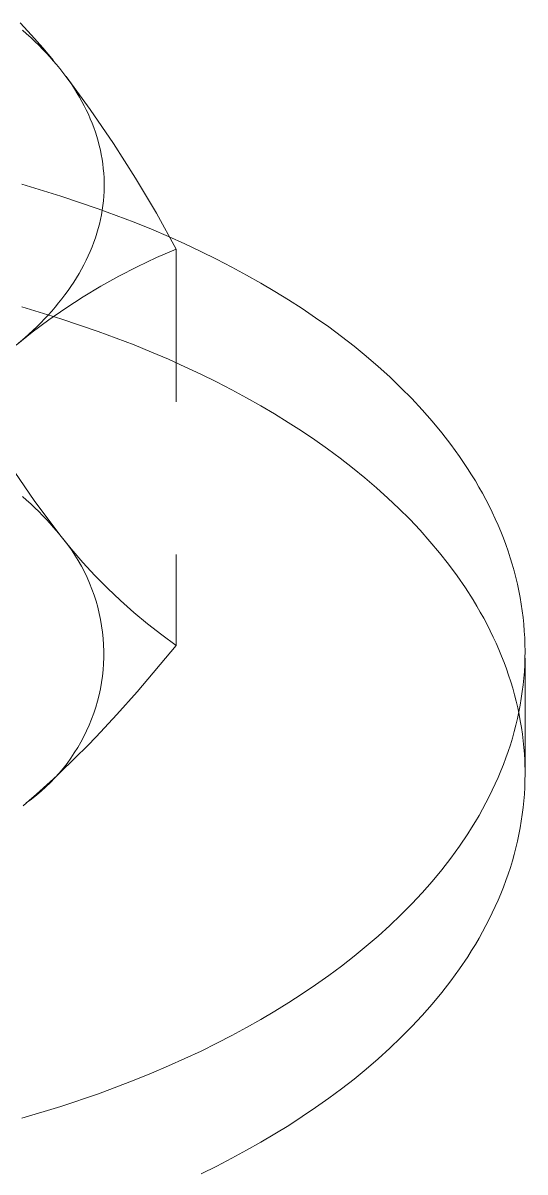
# Model space of a CAD drawing. Header units: inches. Extents: x -13 to 609, y -6 to 131.
# Drawn here: x 158.364 to 158.693, y 59.938 to 60.69 of the extents above; entities that cross this region are included whole.
import ezdxf

# ---------------------------------------------------------------- set-up
doc = ezdxf.new("R2010")
doc.units = ezdxf.units.IN
doc.linetypes.add('HIDDEN', pattern=[1.905, 1.27, -0.635])
doc.layers.add('ZANO_R_przerywana', color=250, linetype='HIDDEN', lineweight=0)

msp = doc.modelspace()

# ---------------------------------------------------------------- linework, layer by layer
at = {"layer": 'ZANO_R_przerywana', "ltscale": 0.05}
for p, q in [((158.36196, 60.69048), (158.3695, 60.6825)), ((158.36346, 60.68586), (158.36627, 60.68341)), ((158.36627, 60.68341), (158.369, 60.68094)), ((158.369, 60.68094), (158.37165, 60.67845)), ((158.3695, 60.6825), (158.37678, 60.67429)), ((158.37165, 60.67845), (158.37422, 60.67595)), ((158.37422, 60.67595), (158.37672, 60.67343)), ((158.37672, 60.67343), (158.37914, 60.67089)), ((158.37678, 60.67429), (158.3838, 60.66585)), ((158.37914, 60.67089), (158.38148, 60.66835)), ((158.38148, 60.66835), (158.38374, 60.66579)), ((158.38374, 60.66579), (158.38592, 60.66323)), ((158.38592, 60.66323), (158.38802, 60.66065)), ((158.38802, 60.66065), (158.39005, 60.65806)), ((158.39005, 60.65806), (158.39202, 60.65543)), ((158.39202, 60.65543), (158.39393, 60.65278)), ((158.39209, 60.65549), (158.40791, 60.63378)), ((158.39393, 60.65278), (158.39577, 60.6501)), ((158.39577, 60.6501), (158.39754, 60.6474)), ((158.39754, 60.6474), (158.39924, 60.64467)), ((158.39924, 60.64467), (158.40088, 60.64191)), ((158.40088, 60.64191), (158.40244, 60.63913)), ((158.40244, 60.63913), (158.40393, 60.63633)), ((158.40393, 60.63633), (158.40534, 60.63351)), ((158.40534, 60.63351), (158.40668, 60.63066)), ((158.40791, 60.63378), (158.42305, 60.61159)), ((158.40668, 60.63066), (158.40794, 60.62779)), ((158.40794, 60.62779), (158.40913, 60.62491)), ((158.40913, 60.62491), (158.41024, 60.622)), ((158.41024, 60.622), (158.41126, 60.61908)), ((158.41126, 60.61908), (158.41221, 60.61614)), ((158.41221, 60.61614), (158.41307, 60.61319)), ((158.41307, 60.61319), (158.41385, 60.61022)), ((158.42305, 60.61159), (158.4375, 60.58894)), ((158.41385, 60.61022), (158.41455, 60.60724)), ((158.41455, 60.60724), (158.41516, 60.60425)), ((158.41516, 60.60425), (158.41569, 60.60125)), ((158.41569, 60.60125), (158.41613, 60.59824)), ((158.41613, 60.59824), (158.41648, 60.59522)), ((158.41648, 60.59522), (158.41675, 60.59219)), ((158.41675, 60.59219), (158.41693, 60.58916)), ((158.41693, 60.58916), (158.41703, 60.58613)), ((158.4375, 60.58894), (158.45124, 60.56586)), ((158.36307, 60.58488), (158.38861, 60.57716)), ((158.41703, 60.58309), (158.41695, 60.58005)), ((158.41703, 60.58613), (158.41703, 60.58309)), ((158.38861, 60.57716), (158.41317, 60.56884)), ((158.41652, 60.57396), (158.41617, 60.57093)), ((158.41678, 60.577), (158.41652, 60.57396)), ((158.41695, 60.58005), (158.41678, 60.577)), ((158.41317, 60.56884), (158.43668, 60.55997)), ((158.41574, 60.56789), (158.41521, 60.56486)), ((158.41617, 60.57093), (158.41574, 60.56789)), ((158.45124, 60.56586), (158.46426, 60.54237)), ((158.41391, 60.55882), (158.41312, 60.55581)), ((158.4146, 60.56184), (158.41391, 60.55882)), ((158.41521, 60.56486), (158.4146, 60.56184)), ((158.43668, 60.55997), (158.44803, 60.55535)), ((158.41225, 60.55281), (158.41129, 60.54982)), ((158.41312, 60.55581), (158.41225, 60.55281)), ((158.44803, 60.55535), (158.45911, 60.55061)), ((158.45911, 60.55061), (158.46991, 60.54577)), ((158.40912, 60.54389), (158.40791, 60.54094)), ((158.41025, 60.54685), (158.40912, 60.54389)), ((158.41129, 60.54982), (158.41025, 60.54685)), ((158.46991, 60.54577), (158.48042, 60.54082)), ((158.40661, 60.53801), (158.40523, 60.53509)), ((158.40791, 60.54094), (158.40661, 60.53801)), ((158.43865, 60.53087), (158.45136, 60.53684)), ((158.45136, 60.53684), (158.46426, 60.54237)), ((158.46426, 60.54237), (158.46426, 60.28292)), ((158.48042, 60.54082), (158.49066, 60.53577)), ((158.49066, 60.53577), (158.50061, 60.53064)), ((158.40224, 60.52931), (158.40062, 60.52646)), ((158.40378, 60.53219), (158.40224, 60.52931)), ((158.40523, 60.53509), (158.40378, 60.53219)), ((158.42663, 60.52468), (158.43865, 60.53087)), ((158.50061, 60.53064), (158.51027, 60.52542)), ((158.39715, 60.52081), (158.3953, 60.51802)), ((158.39892, 60.52362), (158.39715, 60.52081)), ((158.40062, 60.52646), (158.39892, 60.52362)), ((158.41483, 60.5181), (158.42663, 60.52468)), ((158.51027, 60.52542), (158.51964, 60.52013)), ((158.39337, 60.51525), (158.39137, 60.51251)), ((158.3953, 60.51802), (158.39337, 60.51525)), ((158.40324, 60.51114), (158.41483, 60.5181)), ((158.51964, 60.52013), (158.5288, 60.51472)), ((158.5288, 60.51472), (158.53784, 60.50914)), ((158.38716, 60.50711), (158.38495, 60.50445)), ((158.3893, 60.50979), (158.38716, 60.50711)), ((158.39137, 60.51251), (158.3893, 60.50979)), ((158.3919, 60.50379), (158.40324, 60.51114)), ((158.53784, 60.50914), (158.54673, 60.5034)), ((158.38861, 60.49679), (158.36307, 60.50451)), ((158.38033, 60.49921), (158.37793, 60.49664)), ((158.38268, 60.50182), (158.38033, 60.49921)), ((158.3808, 60.49607), (158.3919, 60.50379)), ((158.38495, 60.50445), (158.38268, 60.50182)), ((158.54673, 60.5034), (158.55547, 60.49749)), ((158.36997, 60.48799), (158.3808, 60.49607)), ((158.37293, 60.4916), (158.37033, 60.48912)), ((158.37546, 60.4941), (158.37293, 60.4916)), ((158.37793, 60.49664), (158.37546, 60.4941)), ((158.41317, 60.48848), (158.38861, 60.49679)), ((158.55547, 60.49749), (158.56405, 60.49142)), ((158.56405, 60.49142), (158.57244, 60.48519)), ((158.35941, 60.47956), (158.36997, 60.48799)), ((158.36498, 60.48427), (158.35941, 60.47956)), ((158.37033, 60.48912), (158.36498, 60.48427)), ((158.43668, 60.47961), (158.41317, 60.48848)), ((158.57244, 60.48519), (158.58065, 60.47879)), ((158.44803, 60.47499), (158.43668, 60.47961)), ((158.58065, 60.47879), (158.58866, 60.47224)), ((158.45911, 60.47025), (158.44803, 60.47499)), ((158.46991, 60.4654), (158.45911, 60.47025)), ((158.58866, 60.47224), (158.59645, 60.46553)), ((158.48042, 60.46045), (158.46991, 60.4654)), ((158.49066, 60.45541), (158.48042, 60.46045)), ((158.59645, 60.46553), (158.60402, 60.45866)), ((158.50061, 60.45027), (158.49066, 60.45541)), ((158.60402, 60.45866), (158.61135, 60.45165)), ((158.51027, 60.44506), (158.50061, 60.45027)), ((158.51964, 60.43977), (158.51027, 60.44506)), ((158.61135, 60.45165), (158.61843, 60.44449)), ((158.52866, 60.43444), (158.51964, 60.43977)), ((158.61843, 60.44449), (158.62525, 60.43719)), ((158.53756, 60.42896), (158.52866, 60.43444)), ((158.62525, 60.43719), (158.6318, 60.42974)), ((158.54632, 60.42331), (158.53756, 60.42896)), ((158.55493, 60.4175), (158.54632, 60.42331)), ((158.6318, 60.42974), (158.63807, 60.42217)), ((158.56338, 60.41154), (158.55493, 60.4175)), ((158.63807, 60.42217), (158.64404, 60.41446)), ((158.57166, 60.40542), (158.56338, 60.41154)), ((158.64404, 60.41446), (158.64971, 60.40663)), ((158.3712, 60.37788), (158.35516, 60.40104)), ((158.57976, 60.39914), (158.57166, 60.40542)), ((158.64971, 60.40663), (158.65506, 60.39869)), ((158.58767, 60.3927), (158.57976, 60.39914)), ((158.59537, 60.38612), (158.58767, 60.3927)), ((158.65506, 60.39869), (158.65762, 60.39467)), ((158.65762, 60.39467), (158.6601, 60.39063)), ((158.60285, 60.37938), (158.59537, 60.38612)), ((158.6601, 60.39063), (158.66249, 60.38656)), ((158.66249, 60.38656), (158.66479, 60.38247)), ((158.36346, 60.38048), (158.36627, 60.37803)), ((158.36627, 60.37803), (158.369, 60.37556)), ((158.38802, 60.35527), (158.3712, 60.37788)), ((158.6101, 60.3725), (158.60285, 60.37938)), ((158.66479, 60.38247), (158.66702, 60.37835)), ((158.66702, 60.37835), (158.66915, 60.37421)), ((158.369, 60.37556), (158.37165, 60.37307)), ((158.37165, 60.37307), (158.37422, 60.37056)), ((158.37422, 60.37056), (158.37672, 60.36804)), ((158.61712, 60.36548), (158.6101, 60.3725)), ((158.66915, 60.37421), (158.6712, 60.37004)), ((158.6712, 60.37004), (158.67316, 60.36586)), ((158.37672, 60.36804), (158.37914, 60.36551)), ((158.37914, 60.36551), (158.38148, 60.36297)), ((158.38148, 60.36297), (158.38374, 60.36041)), ((158.62388, 60.35832), (158.61712, 60.36548)), ((158.67316, 60.36586), (158.67503, 60.36165)), ((158.38374, 60.36041), (158.38592, 60.35784)), ((158.38592, 60.35784), (158.38802, 60.35527)), ((158.39066, 60.35207), (158.38802, 60.35527)), ((158.39537, 60.34614), (158.38802, 60.35527)), ((158.63039, 60.35102), (158.62388, 60.35832)), ((158.67503, 60.36165), (158.67681, 60.35742)), ((158.67681, 60.35742), (158.6785, 60.35317)), ((158.3932, 60.34879), (158.39066, 60.35207)), ((158.39561, 60.34542), (158.3932, 60.34879)), ((158.63662, 60.34359), (158.63039, 60.35102)), ((158.6785, 60.35317), (158.68009, 60.34891)), ((158.68009, 60.34891), (158.6816, 60.34463)), ((158.40302, 60.33726), (158.39537, 60.34614)), ((158.39791, 60.34196), (158.39561, 60.34542)), ((158.40009, 60.33843), (158.39791, 60.34196)), ((158.64257, 60.33604), (158.63662, 60.34359)), ((158.6816, 60.34463), (158.68301, 60.34033)), ((158.68301, 60.34033), (158.68432, 60.33602)), ((158.40214, 60.33483), (158.40009, 60.33843)), ((158.40407, 60.33115), (158.40214, 60.33483)), ((158.41097, 60.32864), (158.40302, 60.33726)), ((158.64823, 60.32836), (158.64257, 60.33604)), ((158.68432, 60.33602), (158.68554, 60.33169)), ((158.40587, 60.32742), (158.40407, 60.33115)), ((158.40754, 60.32362), (158.40587, 60.32742)), ((158.4192, 60.3203), (158.41097, 60.32864)), ((158.65359, 60.32057), (158.64823, 60.32836)), ((158.68554, 60.33169), (158.68667, 60.32735)), ((158.68667, 60.32735), (158.6877, 60.32299)), ((158.40907, 60.31976), (158.40754, 60.32362)), ((158.41047, 60.31586), (158.40907, 60.31976)), ((158.4277, 60.31223), (158.4192, 60.3203)), ((158.65864, 60.31267), (158.65359, 60.32057)), ((158.6877, 60.32299), (158.68863, 60.31863)), ((158.68863, 60.31863), (158.68947, 60.31426)), ((158.41173, 60.31191), (158.41047, 60.31586)), ((158.41286, 60.30791), (158.41173, 60.31191)), ((158.43647, 60.30445), (158.4277, 60.31223)), ((158.66104, 60.30868), (158.65864, 60.31267)), ((158.68947, 60.31426), (158.69021, 60.30988)), ((158.69021, 60.30988), (158.69085, 60.30549)), ((158.41384, 60.30388), (158.41286, 60.30791)), ((158.41469, 60.29982), (158.41384, 60.30388)), ((158.44549, 60.29696), (158.43647, 60.30445)), ((158.66336, 60.30467), (158.66104, 60.30868)), ((158.6656, 60.30063), (158.66336, 60.30467)), ((158.69085, 60.30549), (158.69139, 60.30109)), ((158.41539, 60.29574), (158.41469, 60.29982)), ((158.41595, 60.29163), (158.41539, 60.29574)), ((158.45476, 60.28979), (158.44549, 60.29696)), ((158.66776, 60.29657), (158.6656, 60.30063)), ((158.66983, 60.29248), (158.66776, 60.29657)), ((158.69139, 60.30109), (158.69184, 60.29669)), ((158.69184, 60.29669), (158.69218, 60.29228)), ((158.41637, 60.2875), (158.41595, 60.29163)), ((158.41665, 60.28336), (158.41637, 60.2875)), ((158.46426, 60.28292), (158.45476, 60.28979)), ((158.67182, 60.28837), (158.66983, 60.29248)), ((158.67372, 60.28425), (158.67182, 60.28837)), ((158.69218, 60.29228), (158.69243, 60.28787)), ((158.69243, 60.28787), (158.69258, 60.28346)), ((158.41678, 60.27921), (158.41665, 60.28336)), ((158.46426, 60.28292), (158.43865, 60.25252)), ((158.67554, 60.2801), (158.67372, 60.28425)), ((158.67726, 60.27593), (158.67554, 60.2801)), ((158.69258, 60.28346), (158.69263, 60.27905)), ((158.41661, 60.27092), (158.41676, 60.27506)), ((158.41676, 60.27506), (158.41678, 60.27921)), ((158.6789, 60.27175), (158.67726, 60.27593)), ((158.69258, 60.27463), (158.69243, 60.27022)), ((158.69263, 60.27905), (158.69258, 60.27463)), ((158.69263, 60.19868), (158.69263, 60.27463)), ((158.41586, 60.26266), (158.41631, 60.26678)), ((158.41631, 60.26678), (158.41661, 60.27092)), ((158.68045, 60.26754), (158.6789, 60.27175)), ((158.68191, 60.26332), (158.68045, 60.26754)), ((158.69219, 60.26581), (158.69184, 60.2614)), ((158.69243, 60.27022), (158.69219, 60.26581)), ((158.41454, 60.25447), (158.41527, 60.25855)), ((158.41527, 60.25855), (158.41586, 60.26266)), ((158.68328, 60.25909), (158.68191, 60.26332)), ((158.68456, 60.25484), (158.68328, 60.25909)), ((158.6914, 60.257), (158.69085, 60.2526)), ((158.69184, 60.2614), (158.6914, 60.257)), ((158.41266, 60.24639), (158.41367, 60.25041)), ((158.41367, 60.25041), (158.41454, 60.25447)), ((158.43865, 60.25252), (158.42537, 60.23763)), ((158.68574, 60.25058), (158.68456, 60.25484)), ((158.68684, 60.2463), (158.68574, 60.25058)), ((158.69085, 60.2526), (158.69021, 60.24821)), ((158.41022, 60.23846), (158.41151, 60.2424)), ((158.41151, 60.2424), (158.41266, 60.24639)), ((158.68784, 60.24202), (158.68684, 60.2463)), ((158.68874, 60.23772), (158.68784, 60.24202)), ((158.68948, 60.24383), (158.68864, 60.23946)), ((158.69021, 60.24821), (158.68948, 60.24383)), ((158.40724, 60.23072), (158.4088, 60.23456)), ((158.4088, 60.23456), (158.41022, 60.23846)), ((158.42537, 60.23763), (158.41176, 60.22305)), ((158.68771, 60.2351), (158.68668, 60.23074)), ((158.68864, 60.23946), (158.68771, 60.2351)), ((158.68955, 60.23341), (158.68874, 60.23772)), ((158.40372, 60.22321), (158.40555, 60.22693)), ((158.40555, 60.22693), (158.40724, 60.23072)), ((158.68668, 60.23074), (158.68555, 60.2264)), ((158.69027, 60.2291), (158.68955, 60.23341)), ((158.69089, 60.22478), (158.69027, 60.2291)), ((158.3997, 60.21595), (158.40177, 60.21955)), ((158.40177, 60.21955), (158.40372, 60.22321)), ((158.41176, 60.22305), (158.40604, 60.21713)), ((158.68433, 60.22207), (158.68302, 60.21776)), ((158.68555, 60.2264), (158.68433, 60.22207)), ((158.69142, 60.22045), (158.69089, 60.22478)), ((158.69186, 60.21612), (158.69142, 60.22045)), ((158.39518, 60.209), (158.3975, 60.21244)), ((158.3975, 60.21244), (158.3997, 60.21595)), ((158.40482, 60.2159), (158.39942, 60.21046)), ((158.40603, 60.21714), (158.40482, 60.2159)), ((158.68161, 60.21346), (158.68011, 60.20918)), ((158.68302, 60.21776), (158.68161, 60.21346)), ((158.69219, 60.21178), (158.69186, 60.21612)), ((158.69243, 60.20744), (158.69219, 60.21178)), ((158.39941, 60.21047), (158.38627, 60.19778)), ((158.39018, 60.20237), (158.39274, 60.20564)), ((158.39274, 60.20564), (158.39518, 60.209)), ((158.67851, 60.20491), (158.67682, 60.20067)), ((158.68011, 60.20918), (158.67851, 60.20491)), ((158.69258, 60.20309), (158.69243, 60.20744)), ((158.38627, 60.19778), (158.37274, 60.18549)), ((158.38474, 60.19611), (158.38752, 60.1992)), ((158.38752, 60.1992), (158.39018, 60.20237)), ((158.67682, 60.20067), (158.67504, 60.19644)), ((158.69258, 60.19427), (158.69263, 60.19868)), ((158.3758, 60.18746), (158.37888, 60.19024)), ((158.37888, 60.19024), (158.38186, 60.19313)), ((158.38186, 60.19313), (158.38474, 60.19611)), ((158.67317, 60.19223), (158.67122, 60.18804)), ((158.67504, 60.19644), (158.67317, 60.19223)), ((158.69219, 60.18545), (158.69243, 60.18986)), ((158.69243, 60.18986), (158.69258, 60.19427)), ((158.36601, 60.17979), (158.36936, 60.18224)), ((158.37275, 60.18548), (158.36809, 60.18144)), ((158.36936, 60.18224), (158.37263, 60.18479)), ((158.37263, 60.18479), (158.3758, 60.18746)), ((158.66917, 60.18388), (158.66704, 60.17974)), ((158.67122, 60.18804), (158.66917, 60.18388)), ((158.69184, 60.18104), (158.69219, 60.18545)), ((158.36809, 60.18145), (158.36389, 60.17788)), ((158.66481, 60.17562), (158.66251, 60.17152)), ((158.66704, 60.17974), (158.66481, 60.17562)), ((158.69085, 60.17224), (158.6914, 60.17664)), ((158.6914, 60.17664), (158.69184, 60.18104)), ((158.66012, 60.16746), (158.65764, 60.16341)), ((158.66251, 60.17152), (158.66012, 60.16746)), ((158.68948, 60.16347), (158.69021, 60.16785)), ((158.69021, 60.16785), (158.69085, 60.17224)), ((158.65509, 60.1594), (158.64973, 60.15145)), ((158.65764, 60.16341), (158.65509, 60.1594)), ((158.68771, 60.15473), (158.68864, 60.15909)), ((158.68864, 60.15909), (158.68948, 60.16347)), ((158.68668, 60.15038), (158.68771, 60.15473)), ((158.64973, 60.15145), (158.64407, 60.14362)), ((158.68433, 60.14171), (158.68555, 60.14604)), ((158.68555, 60.14604), (158.68668, 60.15038)), ((158.64407, 60.14362), (158.63809, 60.13592)), ((158.68161, 60.1331), (158.68302, 60.1374)), ((158.68302, 60.1374), (158.68433, 60.14171)), ((158.63809, 60.13592), (158.63183, 60.12834)), ((158.68011, 60.12882), (158.68161, 60.1331)), ((158.63183, 60.12834), (158.62528, 60.1209)), ((158.67682, 60.1203), (158.67851, 60.12455)), ((158.67851, 60.12455), (158.68011, 60.12882)), ((158.62528, 60.1209), (158.61846, 60.1136)), ((158.67317, 60.11187), (158.67504, 60.11608)), ((158.67504, 60.11608), (158.67682, 60.1203)), ((158.61138, 60.10643), (158.60405, 60.09942)), ((158.61846, 60.1136), (158.61138, 60.10643)), ((158.66917, 60.10352), (158.67122, 60.10768)), ((158.67122, 60.10768), (158.67317, 60.11187)), ((158.60405, 60.09942), (158.59648, 60.09256)), ((158.66481, 60.09525), (158.66704, 60.09937)), ((158.66704, 60.09937), (158.66917, 60.10352)), ((158.59648, 60.09256), (158.58869, 60.08584)), ((158.66251, 60.09116), (158.66481, 60.09525)), ((158.58869, 60.08584), (158.58069, 60.07929)), ((158.65764, 60.08305), (158.66012, 60.08709)), ((158.66012, 60.08709), (158.66251, 60.09116)), ((158.58069, 60.07929), (158.57248, 60.07289)), ((158.64973, 60.07109), (158.65509, 60.07903)), ((158.65509, 60.07903), (158.65764, 60.08305)), ((158.57248, 60.07289), (158.56409, 60.06666)), ((158.64407, 60.06326), (158.64973, 60.07109)), ((158.56409, 60.06666), (158.55552, 60.06059)), ((158.63809, 60.05555), (158.64407, 60.06326)), ((158.54678, 60.05468), (158.53788, 60.04894)), ((158.55552, 60.06059), (158.54678, 60.05468)), ((158.63183, 60.04798), (158.63809, 60.05555)), ((158.53788, 60.04894), (158.52885, 60.04336)), ((158.62528, 60.04054), (158.63183, 60.04798)), ((158.52885, 60.04336), (158.51968, 60.03795)), ((158.61846, 60.03323), (158.62528, 60.04054)), ((158.51031, 60.03266), (158.50065, 60.02744)), ((158.51968, 60.03795), (158.51031, 60.03266)), ((158.61138, 60.02607), (158.61846, 60.03323)), ((158.50065, 60.02744), (158.49071, 60.0223)), ((158.60405, 60.01906), (158.61138, 60.02607)), ((158.48048, 60.01726), (158.46996, 60.01231)), ((158.49071, 60.0223), (158.48048, 60.01726)), ((158.59648, 60.01219), (158.60405, 60.01906)), ((158.46996, 60.01231), (158.45916, 60.00746)), ((158.58869, 60.00548), (158.59648, 60.01219)), ((158.44808, 60.00272), (158.43673, 59.9981)), ((158.45916, 60.00746), (158.44808, 60.00272)), ((158.58069, 59.99893), (158.58869, 60.00548)), ((158.43673, 59.9981), (158.41322, 59.98923)), ((158.57248, 59.99253), (158.58069, 59.99893)), ((158.41322, 59.98923), (158.38867, 59.98091)), ((158.55552, 59.98022), (158.56409, 59.9863)), ((158.56409, 59.9863), (158.57248, 59.99253)), ((158.38867, 59.98091), (158.36313, 59.97319)), ((158.54678, 59.97432), (158.55552, 59.98022)), ((158.53788, 59.96857), (158.54678, 59.97432)), ((158.52885, 59.963), (158.53788, 59.96857)), ((158.51031, 59.95229), (158.51968, 59.95758)), ((158.51968, 59.95758), (158.52885, 59.963)), ((158.50065, 59.94708), (158.51031, 59.95229)), ((158.48048, 59.93689), (158.49071, 59.94194)), ((158.49071, 59.94194), (158.50065, 59.94708))]:
    msp.add_line(p, q, dxfattribs=at)

doc.saveas('drawing.dxf')
